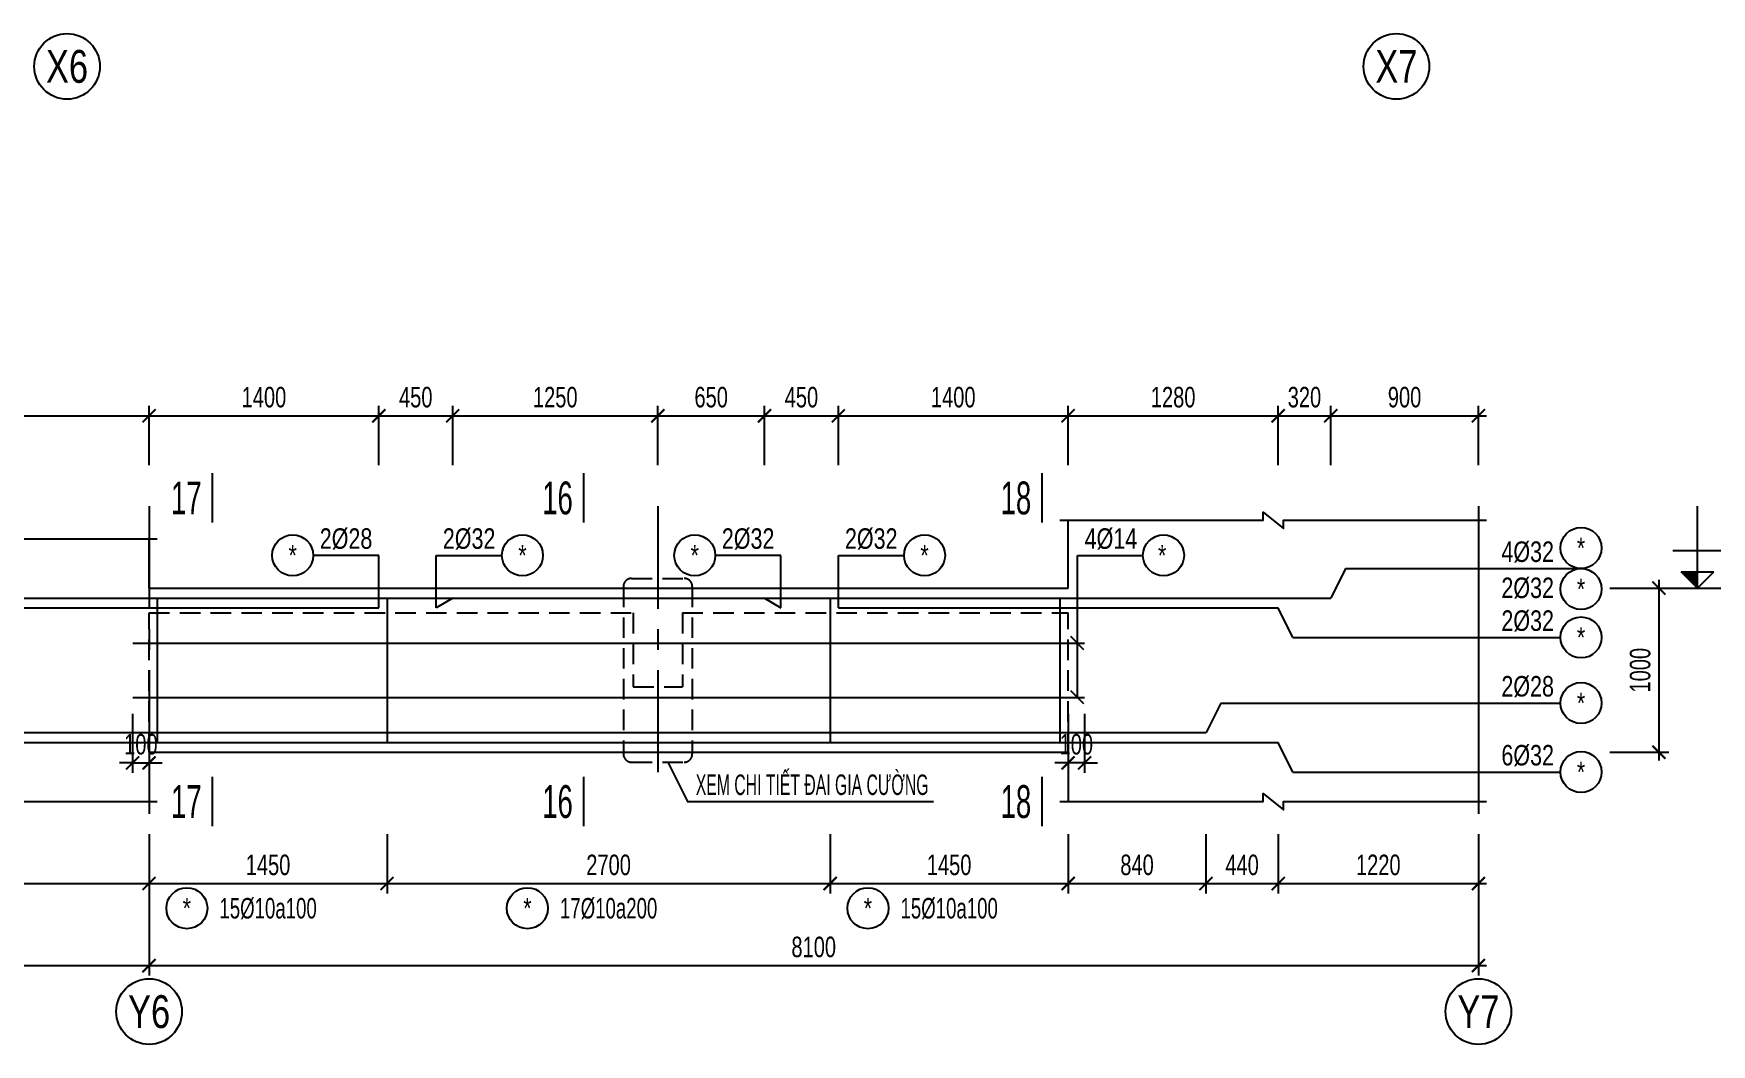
# Model space of a CAD drawing. Header units: millimetres. Extents: x -25284 to 100333, y 0 to 76881.
# Drawn here: x 10988 to 21212, y 19259 to 25418 of the extents above; entities that cross this region are included whole.
import ezdxf
from ezdxf.enums import TextEntityAlignment as Align

# ---------------------------------------------------------------- set-up
doc = ezdxf.new("R2010")
doc.units = ezdxf.units.MM
doc.header["$LTSCALE"] = 500
doc.header["$MEASUREMENT"] = 0
doc.linetypes.add('CENTER', pattern=[2, 1.25, -0.25, 0.25, -0.25])
doc.linetypes.add('HIDDEN', pattern=[0.375, 0.25, -0.125])
for name, color, linetype in [('CHI', 1, 'Continuous'), ('DIM', 1, 'Continuous'), ('KCS_AXIS', 5, 'CENTER'), ('KCS_AXIS_SUB', 5, 'CENTER'), ('KCS_BORDER', 3, 'Continuous'), ('KCS_CHI', 1, 'Continuous'), ('KCS_DIM', 1, 'Continuous'), ('KCS_HATCH', 201, 'Continuous'), ('KCS_HIDDEN', 8, 'HIDDEN'), ('KCS_STEEL', 4, 'Continuous'), ('KCS_TEXT', 2, 'Continuous'), ('KCS_TEXT_TK', 2, 'Continuous'), ('KCS_TEXT_TMC', 4, 'Continuous')]:
    doc.layers.add(name, color=color, linetype=linetype)
doc.styles.add('KCS_BIGTEXT', font='arial.ttf', dxfattribs={"width": 0.75})
doc.styles.add('KCS_SMTEXT', font='arial.ttf', dxfattribs={"width": 0.7})
doc.dimstyles.new('KCS_DIM50', dxfattribs={"dimscale": 50, "dimtxt": 2.5, "dimasz": 1.6, "dimexe": 1.2, "dimexo": 0, "dimgap": 1, "dimtad": 1, "dimdec": 0, "dimzin": 0, "dimdsep": 46, "dimtxsty": 'KCS_SMTEXT', "dimblk": 'ARCHTICK', "dimcen": 0, "dimdle": 1, "dimclrd": 256, "dimclre": 256, "dimclrt": 2, "dimadec": 0, "dimazin": 0, "dimtfac": 1, "dimtdec": 0, "dimtix": 1, "dimtmove": 2, "dimatfit": 3, "dimfxl": 1, "dimtolj": 1, "dimtzin": 0, "dimarcsym": 0})

# ---------------------------------------------------------------- blocks, each defined once
blk = doc.blocks.new('_ArchTick')
at = {"color": 0, "linetype": 'ByBlock', "const_width": 0.15}
blk.add_lwpolyline([(-0.5, -0.5), (0.5, 0.5)], dxfattribs=at)
blk = doc.blocks.new('*D465')
at = {"layer": 'Defpoints', "color": 0, "transparency": 16777216}
for p in [(3592, 20539), (11692, 20539), (11692, 19739)]:
    blk.add_point(p, dxfattribs=at)
at = {"layer": 'KCS_DIM', "lineweight": -2, "transparency": 16777216}
for p, q in [((3592, 20539), (3592, 19679)), ((11692, 20539), (11692, 19679)), ((3542, 19739), (11742, 19739))]:
    blk.add_line(p, q, dxfattribs=at)
at = {"layer": 'KCS_DIM', "lineweight": -2, "transparency": 16777216, "xscale": 80, "yscale": 80, "zscale": 80, "rotation": 180}
blk.add_blockref('_ArchTick', (3592, 19739), dxfattribs=at)
at = {"layer": 'KCS_DIM', "lineweight": -2, "transparency": 16777216, "xscale": 80, "yscale": 80, "zscale": 80}
blk.add_blockref('_ArchTick', (11692, 19739), dxfattribs=at)
at = {"layer": 'KCS_DIM', "color": 2, "transparency": 16777216, "insert": (7642, 19852), "char_height": 125, "attachment_point": 5, "style": 'KCS_SMTEXT'}
blk.add_mtext('\\A1;8100', dxfattribs=at)
blk = doc.blocks.new('*D466')
at = {"layer": 'Defpoints', "color": 0, "transparency": 16777216}
for p in [(11692, 20539), (19792, 20539), (19792, 19739)]:
    blk.add_point(p, dxfattribs=at)
at = {"layer": 'KCS_DIM', "lineweight": -2, "transparency": 16777216}
for p, q in [((11692, 20539), (11692, 19679)), ((19792, 20539), (19792, 19679)), ((11642, 19739), (19842, 19739))]:
    blk.add_line(p, q, dxfattribs=at)
at = {"layer": 'KCS_DIM', "lineweight": -2, "transparency": 16777216, "xscale": 80, "yscale": 80, "zscale": 80, "rotation": 180}
blk.add_blockref('_ArchTick', (11692, 19739), dxfattribs=at)
at = {"layer": 'KCS_DIM', "lineweight": -2, "transparency": 16777216, "xscale": 80, "yscale": 80, "zscale": 80}
blk.add_blockref('_ArchTick', (19792, 19739), dxfattribs=at)
at = {"layer": 'KCS_DIM', "color": 2, "transparency": 16777216, "insert": (15742, 19852), "char_height": 125, "attachment_point": 5, "style": 'KCS_SMTEXT'}
blk.add_mtext('\\A1;8100', dxfattribs=at)
blk = doc.blocks.new('*D467')
at = {"layer": 'Defpoints', "color": 0, "transparency": 16777216}
for p in [(9192, 20539), (11692, 20539), (11692, 20239)]:
    blk.add_point(p, dxfattribs=at)
at = {"layer": 'KCS_DIM', "lineweight": -2, "transparency": 16777216}
for p, q in [((9192, 20539), (9192, 20179)), ((11692, 20539), (11692, 20179)), ((9142, 20239), (11742, 20239))]:
    blk.add_line(p, q, dxfattribs=at)
at = {"layer": 'KCS_DIM', "lineweight": -2, "transparency": 16777216, "xscale": 80, "yscale": 80, "zscale": 80, "rotation": 180}
blk.add_blockref('_ArchTick', (9192, 20239), dxfattribs=at)
at = {"layer": 'KCS_DIM', "lineweight": -2, "transparency": 16777216, "xscale": 80, "yscale": 80, "zscale": 80}
blk.add_blockref('_ArchTick', (11692, 20239), dxfattribs=at)
at = {"layer": 'KCS_DIM', "color": 2, "transparency": 16777216, "insert": (10442, 20352), "char_height": 125, "attachment_point": 5, "style": 'KCS_SMTEXT'}
blk.add_mtext('\\A1;2500', dxfattribs=at)
blk = doc.blocks.new('*D470')
at = {"layer": 'Defpoints', "color": 0, "transparency": 16777216}
for p in [(11592, 21274), (11692, 21274), (11692, 20974)]:
    blk.add_point(p, dxfattribs=at)
at = {"layer": 'KCS_DIM', "lineweight": -2, "transparency": 16777216}
for p, q in [((11592, 21274), (11592, 20914)), ((11692, 21274), (11692, 20914)), ((11592, 20974), (11512, 20974)), ((11592, 20974), (11692, 20974)), ((11692, 20974), (11772, 20974))]:
    blk.add_line(p, q, dxfattribs=at)
at = {"layer": 'KCS_DIM', "lineweight": -2, "transparency": 16777216, "xscale": 80, "yscale": 80, "zscale": 80}
blk.add_blockref('_ArchTick', (11592, 20974), dxfattribs=at)
at = {"layer": 'KCS_DIM', "lineweight": -2, "transparency": 16777216, "xscale": 80, "yscale": 80, "zscale": 80, "rotation": 180}
blk.add_blockref('_ArchTick', (11692, 20974), dxfattribs=at)
at = {"layer": 'KCS_DIM', "color": 2, "transparency": 16777216, "insert": (11642, 21087), "char_height": 125, "attachment_point": 5, "style": 'KCS_SMTEXT'}
blk.add_mtext('\\A1;100', dxfattribs=at)
blk = doc.blocks.new('*D471')
at = {"layer": 'Defpoints', "color": 0, "transparency": 16777216}
for p in [(17292, 21274), (17392, 21274), (17292, 20974)]:
    blk.add_point(p, dxfattribs=at)
at = {"layer": 'KCS_DIM', "lineweight": -2, "transparency": 16777216}
for p, q in [((17292, 21274), (17292, 20914)), ((17392, 21274), (17392, 20914)), ((17292, 20974), (17212, 20974)), ((17392, 20974), (17292, 20974)), ((17392, 20974), (17472, 20974))]:
    blk.add_line(p, q, dxfattribs=at)
at = {"layer": 'KCS_DIM', "lineweight": -2, "transparency": 16777216, "xscale": 80, "yscale": 80, "zscale": 80}
blk.add_blockref('_ArchTick', (17292, 20974), dxfattribs=at)
at = {"layer": 'KCS_DIM', "lineweight": -2, "transparency": 16777216, "xscale": 80, "yscale": 80, "zscale": 80, "rotation": 180}
blk.add_blockref('_ArchTick', (17392, 20974), dxfattribs=at)
at = {"layer": 'KCS_DIM', "color": 2, "transparency": 16777216, "insert": (17342, 21087), "char_height": 125, "attachment_point": 5, "style": 'KCS_SMTEXT'}
blk.add_mtext('\\A1;100', dxfattribs=at)
blk = doc.blocks.new('*D477')
at = {"layer": 'Defpoints', "color": 0, "transparency": 16777216}
for p in [(11692, 23089), (8242, 22789), (11692, 22789)]:
    blk.add_point(p, dxfattribs=at)
at = {"layer": 'KCS_DIM', "lineweight": -2, "transparency": 16777216}
for p, q in [((8242, 22789), (8242, 23149)), ((11692, 22789), (11692, 23149)), ((8192, 23089), (11742, 23089))]:
    blk.add_line(p, q, dxfattribs=at)
at = {"layer": 'KCS_DIM', "lineweight": -2, "transparency": 16777216, "xscale": 80, "yscale": 80, "zscale": 80, "rotation": 180}
blk.add_blockref('_ArchTick', (8242, 23089), dxfattribs=at)
at = {"layer": 'KCS_DIM', "lineweight": -2, "transparency": 16777216, "xscale": 80, "yscale": 80, "zscale": 80}
blk.add_blockref('_ArchTick', (11692, 23089), dxfattribs=at)
at = {"layer": 'KCS_DIM', "color": 2, "transparency": 16777216, "insert": (9967, 23202), "char_height": 125, "attachment_point": 5, "style": 'KCS_SMTEXT'}
blk.add_mtext('\\A1;3450', dxfattribs=at)
blk = doc.blocks.new('*D478')
at = {"layer": 'Defpoints', "color": 0, "transparency": 16777216}
for p in [(13092, 23089), (11692, 22789), (13092, 22789)]:
    blk.add_point(p, dxfattribs=at)
at = {"layer": 'KCS_DIM', "lineweight": -2, "transparency": 16777216}
for p, q in [((11692, 22789), (11692, 23149)), ((13092, 22789), (13092, 23149)), ((11642, 23089), (13142, 23089))]:
    blk.add_line(p, q, dxfattribs=at)
at = {"layer": 'KCS_DIM', "lineweight": -2, "transparency": 16777216, "xscale": 80, "yscale": 80, "zscale": 80, "rotation": 180}
blk.add_blockref('_ArchTick', (11692, 23089), dxfattribs=at)
at = {"layer": 'KCS_DIM', "lineweight": -2, "transparency": 16777216, "xscale": 80, "yscale": 80, "zscale": 80}
blk.add_blockref('_ArchTick', (13092, 23089), dxfattribs=at)
at = {"layer": 'KCS_DIM', "color": 2, "transparency": 16777216, "insert": (12392, 23202), "char_height": 125, "attachment_point": 5, "style": 'KCS_SMTEXT'}
blk.add_mtext('\\A1;1400', dxfattribs=at)
blk = doc.blocks.new('*D479')
at = {"layer": 'Defpoints', "color": 0, "transparency": 16777216}
for p in [(13542, 23089), (13092, 22789), (13542, 22789)]:
    blk.add_point(p, dxfattribs=at)
at = {"layer": 'KCS_DIM', "lineweight": -2, "transparency": 16777216}
for p, q in [((13092, 22789), (13092, 23149)), ((13542, 22789), (13542, 23149)), ((13042, 23089), (13592, 23089))]:
    blk.add_line(p, q, dxfattribs=at)
at = {"layer": 'KCS_DIM', "lineweight": -2, "transparency": 16777216, "xscale": 80, "yscale": 80, "zscale": 80, "rotation": 180}
blk.add_blockref('_ArchTick', (13092, 23089), dxfattribs=at)
at = {"layer": 'KCS_DIM', "lineweight": -2, "transparency": 16777216, "xscale": 80, "yscale": 80, "zscale": 80}
blk.add_blockref('_ArchTick', (13542, 23089), dxfattribs=at)
at = {"layer": 'KCS_DIM', "color": 2, "transparency": 16777216, "insert": (13317, 23202), "char_height": 125, "attachment_point": 5, "style": 'KCS_SMTEXT'}
blk.add_mtext('\\A1;450', dxfattribs=at)
blk = doc.blocks.new('*D480')
at = {"layer": 'Defpoints', "color": 0, "transparency": 16777216}
for p in [(14792, 23089), (13542, 22789), (14792, 22789)]:
    blk.add_point(p, dxfattribs=at)
at = {"layer": 'KCS_DIM', "lineweight": -2, "transparency": 16777216}
for p, q in [((13542, 22789), (13542, 23149)), ((14792, 22789), (14792, 23149)), ((13492, 23089), (14842, 23089))]:
    blk.add_line(p, q, dxfattribs=at)
at = {"layer": 'KCS_DIM', "lineweight": -2, "transparency": 16777216, "xscale": 80, "yscale": 80, "zscale": 80, "rotation": 180}
blk.add_blockref('_ArchTick', (13542, 23089), dxfattribs=at)
at = {"layer": 'KCS_DIM', "lineweight": -2, "transparency": 16777216, "xscale": 80, "yscale": 80, "zscale": 80}
blk.add_blockref('_ArchTick', (14792, 23089), dxfattribs=at)
at = {"layer": 'KCS_DIM', "color": 2, "transparency": 16777216, "insert": (14167, 23202), "char_height": 125, "attachment_point": 5, "style": 'KCS_SMTEXT'}
blk.add_mtext('\\A1;1250', dxfattribs=at)
blk = doc.blocks.new('*D481')
at = {"layer": 'Defpoints', "color": 0, "transparency": 16777216}
for p in [(15442, 23089), (14792, 22789), (15442, 22789)]:
    blk.add_point(p, dxfattribs=at)
at = {"layer": 'KCS_DIM', "lineweight": -2, "transparency": 16777216}
for p, q in [((14792, 22789), (14792, 23149)), ((15442, 22789), (15442, 23149)), ((14742, 23089), (15492, 23089))]:
    blk.add_line(p, q, dxfattribs=at)
at = {"layer": 'KCS_DIM', "lineweight": -2, "transparency": 16777216, "xscale": 80, "yscale": 80, "zscale": 80, "rotation": 180}
blk.add_blockref('_ArchTick', (14792, 23089), dxfattribs=at)
at = {"layer": 'KCS_DIM', "lineweight": -2, "transparency": 16777216, "xscale": 80, "yscale": 80, "zscale": 80}
blk.add_blockref('_ArchTick', (15442, 23089), dxfattribs=at)
at = {"layer": 'KCS_DIM', "color": 2, "transparency": 16777216, "insert": (15117, 23202), "char_height": 125, "attachment_point": 5, "style": 'KCS_SMTEXT'}
blk.add_mtext('\\A1;650', dxfattribs=at)
blk = doc.blocks.new('*D482')
at = {"layer": 'Defpoints', "color": 0, "transparency": 16777216}
for p in [(15892, 23089), (15442, 22789), (15892, 22789)]:
    blk.add_point(p, dxfattribs=at)
at = {"layer": 'KCS_DIM', "lineweight": -2, "transparency": 16777216}
for p, q in [((15442, 22789), (15442, 23149)), ((15892, 22789), (15892, 23149)), ((15392, 23089), (15942, 23089))]:
    blk.add_line(p, q, dxfattribs=at)
at = {"layer": 'KCS_DIM', "lineweight": -2, "transparency": 16777216, "xscale": 80, "yscale": 80, "zscale": 80, "rotation": 180}
blk.add_blockref('_ArchTick', (15442, 23089), dxfattribs=at)
at = {"layer": 'KCS_DIM', "lineweight": -2, "transparency": 16777216, "xscale": 80, "yscale": 80, "zscale": 80}
blk.add_blockref('_ArchTick', (15892, 23089), dxfattribs=at)
at = {"layer": 'KCS_DIM', "color": 2, "transparency": 16777216, "insert": (15667, 23202), "char_height": 125, "attachment_point": 5, "style": 'KCS_SMTEXT'}
blk.add_mtext('\\A1;450', dxfattribs=at)
blk = doc.blocks.new('*D483')
at = {"layer": 'Defpoints', "color": 0, "transparency": 16777216}
for p in [(17292, 23089), (15892, 22789), (17292, 22789)]:
    blk.add_point(p, dxfattribs=at)
at = {"layer": 'KCS_DIM', "lineweight": -2, "transparency": 16777216}
for p, q in [((15892, 22789), (15892, 23149)), ((17292, 22789), (17292, 23149)), ((15842, 23089), (17342, 23089))]:
    blk.add_line(p, q, dxfattribs=at)
at = {"layer": 'KCS_DIM', "lineweight": -2, "transparency": 16777216, "xscale": 80, "yscale": 80, "zscale": 80, "rotation": 180}
blk.add_blockref('_ArchTick', (15892, 23089), dxfattribs=at)
at = {"layer": 'KCS_DIM', "lineweight": -2, "transparency": 16777216, "xscale": 80, "yscale": 80, "zscale": 80}
blk.add_blockref('_ArchTick', (17292, 23089), dxfattribs=at)
at = {"layer": 'KCS_DIM', "color": 2, "transparency": 16777216, "insert": (16592, 23202), "char_height": 125, "attachment_point": 5, "style": 'KCS_SMTEXT'}
blk.add_mtext('\\A1;1400', dxfattribs=at)
blk = doc.blocks.new('*D487')
at = {"layer": 'Defpoints', "color": 0, "transparency": 16777216}
for p in [(11692, 20539), (13142, 20539), (13142, 20239)]:
    blk.add_point(p, dxfattribs=at)
at = {"layer": 'KCS_DIM', "lineweight": -2, "transparency": 16777216}
for p, q in [((11692, 20539), (11692, 20179)), ((13142, 20539), (13142, 20179)), ((11642, 20239), (13192, 20239))]:
    blk.add_line(p, q, dxfattribs=at)
at = {"layer": 'KCS_DIM', "lineweight": -2, "transparency": 16777216, "xscale": 80, "yscale": 80, "zscale": 80, "rotation": 180}
blk.add_blockref('_ArchTick', (11692, 20239), dxfattribs=at)
at = {"layer": 'KCS_DIM', "lineweight": -2, "transparency": 16777216, "xscale": 80, "yscale": 80, "zscale": 80}
blk.add_blockref('_ArchTick', (13142, 20239), dxfattribs=at)
at = {"layer": 'KCS_DIM', "color": 2, "transparency": 16777216, "insert": (12417, 20352), "char_height": 125, "attachment_point": 5, "style": 'KCS_SMTEXT'}
blk.add_mtext('\\A1;1450', dxfattribs=at)
blk = doc.blocks.new('*D488')
at = {"layer": 'Defpoints', "color": 0, "transparency": 16777216}
for p in [(13142, 20539), (15842, 20539), (15842, 20239)]:
    blk.add_point(p, dxfattribs=at)
at = {"layer": 'KCS_DIM', "lineweight": -2, "transparency": 16777216}
for p, q in [((13142, 20539), (13142, 20179)), ((15842, 20539), (15842, 20179)), ((13092, 20239), (15892, 20239))]:
    blk.add_line(p, q, dxfattribs=at)
at = {"layer": 'KCS_DIM', "lineweight": -2, "transparency": 16777216, "xscale": 80, "yscale": 80, "zscale": 80, "rotation": 180}
blk.add_blockref('_ArchTick', (13142, 20239), dxfattribs=at)
at = {"layer": 'KCS_DIM', "lineweight": -2, "transparency": 16777216, "xscale": 80, "yscale": 80, "zscale": 80}
blk.add_blockref('_ArchTick', (15842, 20239), dxfattribs=at)
at = {"layer": 'KCS_DIM', "color": 2, "transparency": 16777216, "insert": (14492, 20352), "char_height": 125, "attachment_point": 5, "style": 'KCS_SMTEXT'}
blk.add_mtext('\\A1;2700', dxfattribs=at)
blk = doc.blocks.new('*D489')
at = {"layer": 'Defpoints', "color": 0, "transparency": 16777216}
for p in [(15842, 20539), (17292, 20539), (17292, 20239)]:
    blk.add_point(p, dxfattribs=at)
at = {"layer": 'KCS_DIM', "lineweight": -2, "transparency": 16777216}
for p, q in [((15842, 20539), (15842, 20179)), ((17292, 20539), (17292, 20179)), ((15792, 20239), (17342, 20239))]:
    blk.add_line(p, q, dxfattribs=at)
at = {"layer": 'KCS_DIM', "lineweight": -2, "transparency": 16777216, "xscale": 80, "yscale": 80, "zscale": 80, "rotation": 180}
blk.add_blockref('_ArchTick', (15842, 20239), dxfattribs=at)
at = {"layer": 'KCS_DIM', "lineweight": -2, "transparency": 16777216, "xscale": 80, "yscale": 80, "zscale": 80}
blk.add_blockref('_ArchTick', (17292, 20239), dxfattribs=at)
at = {"layer": 'KCS_DIM', "color": 2, "transparency": 16777216, "insert": (16567, 20352), "char_height": 125, "attachment_point": 5, "style": 'KCS_SMTEXT'}
blk.add_mtext('\\A1;1450', dxfattribs=at)
blk = doc.blocks.new('COS_CD')
at = {"layer": 'KCS_HATCH'}
blk.add_hatch(color=256, dxfattribs=at).paths.add_polyline_path([(37.5, 50), (87.5, 0), (87.5, 50)])
at = {"layer": 'CHI'}
for q in [(37.5, 50), (137.5, 50)]:
    blk.add_line((87.5, 0), q, dxfattribs=at)
at = {"layer": 'DIM'}
for p, q in [((0, 0), (175, 0)), ((37.5, 50), (137.5, 50)), ((87.5, 0), (87.5, 50))]:
    blk.add_line(p, q, dxfattribs=at)
blk = doc.blocks.new('*D490')
at = {"layer": 'Defpoints', "color": 0, "transparency": 16777216}
for p in [(20592, 22039), (20592, 21039), (20892, 21039)]:
    blk.add_point(p, dxfattribs=at)
at = {"layer": 'KCS_DIM', "lineweight": -2, "transparency": 16777216}
for p, q in [((20892, 22089), (20892, 20989)), ((20592, 22039), (20952, 22039)), ((20592, 21039), (20952, 21039))]:
    blk.add_line(p, q, dxfattribs=at)
at = {"layer": 'KCS_DIM', "lineweight": -2, "transparency": 16777216, "xscale": 80, "yscale": 80, "zscale": 80}
for p, rotation in [((20892, 22039), 90), ((20892, 21039), 270)]:
    blk.add_blockref('_ArchTick', p, dxfattribs=dict(at, rotation=rotation))
at = {"layer": 'KCS_DIM', "color": 2, "transparency": 16777216, "insert": (20778, 21539), "char_height": 125, "attachment_point": 5, "rotation": 90, "style": 'KCS_SMTEXT'}
blk.add_mtext('\\A1;1000', dxfattribs=at)
blk = doc.blocks.new('*D651')
at = {"layer": 'Defpoints', "color": 0, "transparency": 16777216}
for p in [(17292, 20539), (18132, 20539), (18132, 20239)]:
    blk.add_point(p, dxfattribs=at)
at = {"layer": 'KCS_DIM', "lineweight": -2, "transparency": 16777216}
for p, q in [((17292, 20539), (17292, 20179)), ((18132, 20539), (18132, 20179)), ((17242, 20239), (18182, 20239))]:
    blk.add_line(p, q, dxfattribs=at)
at = {"layer": 'KCS_DIM', "lineweight": -2, "transparency": 16777216, "xscale": 80, "yscale": 80, "zscale": 80, "rotation": 180}
blk.add_blockref('_ArchTick', (17292, 20239), dxfattribs=at)
at = {"layer": 'KCS_DIM', "lineweight": -2, "transparency": 16777216, "xscale": 80, "yscale": 80, "zscale": 80}
blk.add_blockref('_ArchTick', (18132, 20239), dxfattribs=at)
at = {"layer": 'KCS_DIM', "color": 2, "transparency": 16777216, "insert": (17712, 20352), "char_height": 125, "attachment_point": 5, "style": 'KCS_SMTEXT'}
blk.add_mtext('\\A1;840', dxfattribs=at)
blk = doc.blocks.new('*D652')
at = {"layer": 'Defpoints', "color": 0, "transparency": 16777216}
for p in [(18132, 20539), (18572, 20539), (18572, 20239)]:
    blk.add_point(p, dxfattribs=at)
at = {"layer": 'KCS_DIM', "lineweight": -2, "transparency": 16777216}
for p, q in [((18132, 20539), (18132, 20179)), ((18572, 20539), (18572, 20179)), ((18082, 20239), (18622, 20239))]:
    blk.add_line(p, q, dxfattribs=at)
at = {"layer": 'KCS_DIM', "lineweight": -2, "transparency": 16777216, "xscale": 80, "yscale": 80, "zscale": 80, "rotation": 180}
blk.add_blockref('_ArchTick', (18132, 20239), dxfattribs=at)
at = {"layer": 'KCS_DIM', "lineweight": -2, "transparency": 16777216, "xscale": 80, "yscale": 80, "zscale": 80}
blk.add_blockref('_ArchTick', (18572, 20239), dxfattribs=at)
at = {"layer": 'KCS_DIM', "color": 2, "transparency": 16777216, "insert": (18352, 20352), "char_height": 125, "attachment_point": 5, "style": 'KCS_SMTEXT'}
blk.add_mtext('\\A1;440', dxfattribs=at)
blk = doc.blocks.new('*D653')
at = {"layer": 'Defpoints', "color": 0, "transparency": 16777216}
for p in [(18572, 20539), (19792, 20539), (19792, 20239)]:
    blk.add_point(p, dxfattribs=at)
at = {"layer": 'KCS_DIM', "lineweight": -2, "transparency": 16777216}
for p, q in [((18572, 20539), (18572, 20179)), ((19792, 20539), (19792, 20179)), ((18522, 20239), (19842, 20239))]:
    blk.add_line(p, q, dxfattribs=at)
at = {"layer": 'KCS_DIM', "lineweight": -2, "transparency": 16777216, "xscale": 80, "yscale": 80, "zscale": 80, "rotation": 180}
blk.add_blockref('_ArchTick', (18572, 20239), dxfattribs=at)
at = {"layer": 'KCS_DIM', "lineweight": -2, "transparency": 16777216, "xscale": 80, "yscale": 80, "zscale": 80}
blk.add_blockref('_ArchTick', (19792, 20239), dxfattribs=at)
at = {"layer": 'KCS_DIM', "color": 2, "transparency": 16777216, "insert": (19182, 20352), "char_height": 125, "attachment_point": 5, "style": 'KCS_SMTEXT'}
blk.add_mtext('\\A1;1220', dxfattribs=at)
blk = doc.blocks.new('*D654')
at = {"layer": 'Defpoints', "color": 0, "transparency": 16777216}
for p in [(18572, 23089), (17292, 22789), (18572, 22789)]:
    blk.add_point(p, dxfattribs=at)
at = {"layer": 'KCS_DIM', "lineweight": -2, "transparency": 16777216}
for p, q in [((17292, 22789), (17292, 23149)), ((18572, 22789), (18572, 23149)), ((17242, 23089), (18622, 23089))]:
    blk.add_line(p, q, dxfattribs=at)
at = {"layer": 'KCS_DIM', "lineweight": -2, "transparency": 16777216, "xscale": 80, "yscale": 80, "zscale": 80, "rotation": 180}
blk.add_blockref('_ArchTick', (17292, 23089), dxfattribs=at)
at = {"layer": 'KCS_DIM', "lineweight": -2, "transparency": 16777216, "xscale": 80, "yscale": 80, "zscale": 80}
blk.add_blockref('_ArchTick', (18572, 23089), dxfattribs=at)
at = {"layer": 'KCS_DIM', "color": 2, "transparency": 16777216, "insert": (17932, 23202), "char_height": 125, "attachment_point": 5, "style": 'KCS_SMTEXT'}
blk.add_mtext('\\A1;1280', dxfattribs=at)
blk = doc.blocks.new('*D655')
at = {"layer": 'Defpoints', "color": 0, "transparency": 16777216}
for p in [(18892, 23089), (18572, 22789), (18892, 22789)]:
    blk.add_point(p, dxfattribs=at)
at = {"layer": 'KCS_DIM', "lineweight": -2, "transparency": 16777216}
for p, q in [((18572, 22789), (18572, 23149)), ((18892, 22789), (18892, 23149)), ((18522, 23089), (18942, 23089))]:
    blk.add_line(p, q, dxfattribs=at)
at = {"layer": 'KCS_DIM', "lineweight": -2, "transparency": 16777216, "xscale": 80, "yscale": 80, "zscale": 80, "rotation": 180}
blk.add_blockref('_ArchTick', (18572, 23089), dxfattribs=at)
at = {"layer": 'KCS_DIM', "lineweight": -2, "transparency": 16777216, "xscale": 80, "yscale": 80, "zscale": 80}
blk.add_blockref('_ArchTick', (18892, 23089), dxfattribs=at)
at = {"layer": 'KCS_DIM', "color": 2, "transparency": 16777216, "insert": (18732, 23202), "char_height": 125, "attachment_point": 5, "style": 'KCS_SMTEXT'}
blk.add_mtext('\\A1;320', dxfattribs=at)
blk = doc.blocks.new('*D656')
at = {"layer": 'Defpoints', "color": 0, "transparency": 16777216}
for p in [(19792, 23089), (18892, 22789), (19792, 22789)]:
    blk.add_point(p, dxfattribs=at)
at = {"layer": 'KCS_DIM', "lineweight": -2, "transparency": 16777216}
for p, q in [((18892, 22789), (18892, 23149)), ((19792, 22789), (19792, 23149)), ((18842, 23089), (19842, 23089))]:
    blk.add_line(p, q, dxfattribs=at)
at = {"layer": 'KCS_DIM', "lineweight": -2, "transparency": 16777216, "xscale": 80, "yscale": 80, "zscale": 80, "rotation": 180}
blk.add_blockref('_ArchTick', (18892, 23089), dxfattribs=at)
at = {"layer": 'KCS_DIM', "lineweight": -2, "transparency": 16777216, "xscale": 80, "yscale": 80, "zscale": 80}
blk.add_blockref('_ArchTick', (19792, 23089), dxfattribs=at)
at = {"layer": 'KCS_DIM', "color": 2, "transparency": 16777216, "insert": (19342, 23202), "char_height": 125, "attachment_point": 5, "style": 'KCS_SMTEXT'}
blk.add_mtext('\\A1;900', dxfattribs=at)

msp = doc.modelspace()

# ---------------------------------------------------------------- linework, layer by layer
at = {"layer": 'KCS_AXIS'}
for p, q in [((11692.3, 22538.6), (11692.3, 20538.6)), ((19792.3, 22538.6), (19792.3, 20538.6))]:
    msp.add_line(p, q, dxfattribs=at)
at = {"layer": 'KCS_AXIS_SUB'}
msp.add_line((14792.3, 22538.6), (14792.3, 20918.6), dxfattribs=at)
at = {"layer": 'KCS_BORDER'}
for p, q in [((17292.3, 22038.6), (17292.3, 22452.8)), ((19792.3, 22452.8), (19792.3, 20738.6)), ((11692.3, 22038.6), (11692.3, 22338.6)), ((11692.3, 22038.6), (17292.3, 22038.6)), ((11692.3, 21038.6), (17292.3, 21038.6)), ((11692.3, 21038.6), (11692.3, 20738.6)), ((17292.3, 21038.6), (17292.3, 20738.6))]:
    msp.add_line(p, q, dxfattribs=at)
at = {"layer": 'KCS_BORDER', "color": 1}
for points in [[(17242.3, 22452.8), (18479.8, 22452.8), (18479.8, 22502.8), (18604.8, 22402.8), (18604.8, 22452.8), (19842.3, 22452.8)], [(9142.3, 22338.6), (10379.8, 22338.6), (10379.8, 22388.6), (10504.8, 22288.6), (10504.8, 22338.6), (11742.3, 22338.6)], [(9142.3, 20738.6), (10379.8, 20738.6), (10379.8, 20788.6), (10504.8, 20688.6), (10504.8, 20738.6), (11742.3, 20738.6)], [(17242.3, 20738.6), (18479.8, 20738.6), (18479.8, 20788.6), (18604.8, 20688.6), (18604.8, 20738.6), (19842.3, 20738.6)]]:
    msp.add_lwpolyline(points, dxfattribs=at)
at = {"layer": 'KCS_CHI'}
for p, q in [((21127.3, 22038.6), (21127.3, 22538.6)), ((13092.3, 22238.6), (12692.3, 22238.6)), ((13092.3, 21918.6), (13092.3, 22238.6)), ((13442.3, 22238.6), (13842.3, 22238.6)), ((13442.3, 21918.6), (13442.3, 22238.6)), ((15542.3, 22238.6), (15142.3, 22238.6)), ((15542.3, 21918.6), (15542.3, 22238.6)), ((15892.3, 22238.6), (16292.3, 22238.6)), ((15892.3, 21918.6), (15892.3, 22238.6)), ((17348.3, 22238.6), (17748.3, 22238.6)), ((17348.3, 21373.6), (17348.3, 22238.6)), ((20977.3, 22268.6), (21647.3, 22268.6)), ((18982.3, 22158.6), (18892.3, 21978.6)), ((18982.3, 22158.6), (20417.3, 22158.6)), ((18662.3, 21738.6), (18572.3, 21918.6)), ((18662.3, 21738.6), (20292.3, 21738.6)), ((18222.3, 21338.6), (18132.3, 21158.6)), ((18222.3, 21338.6), (20292.3, 21338.6)), ((18662.3, 20918.6), (18572.3, 21098.6)), ((18662.3, 20918.6), (20292.3, 20918.6))]:
    msp.add_line(p, q, dxfattribs=at)
at = {"layer": 'KCS_CHI', "color": 3}
for p, q in [((17388.3, 21663.6), (17308.3, 21743.6)), ((17388.3, 21333.6), (17308.3, 21413.6))]:
    msp.add_line(p, q, dxfattribs=at)
at = {"layer": 'KCS_CHI'}
msp.add_lwpolyline([(14852.3, 20978.6), (14972.3, 20738.6), (16472.3, 20738.6)], dxfattribs=at)
for centre in [(11192.3, 25218.3), (19292.3, 25218.3), (11692.3, 19458.6), (19792.3, 19458.6)]:
    msp.add_circle(centre, 200, dxfattribs=at)
at = {"layer": 'KCS_HIDDEN'}
for p, q in [((14632.3, 22098.6), (14952.3, 22098.6)), ((14582.3, 22048.6), (14582.3, 21028.6)), ((15002.3, 22048.6), (15002.3, 21028.6)), ((11692.3, 21888.6), (14642.3, 21888.6)), ((11692.3, 21038.6), (11692.3, 21888.6)), ((14642.3, 21888.6), (14642.3, 21438.6)), ((14942.3, 21888.6), (14942.3, 21438.6)), ((14942.3, 21888.6), (17292.3, 21888.6)), ((17292.3, 21038.6), (17292.3, 21888.6)), ((14642.3, 21438.6), (14942.3, 21438.6)), ((14632.3, 20978.6), (14952.3, 20978.6))]:
    msp.add_line(p, q, dxfattribs=at)
for centre, start, end in [((14632.3, 22048.6), 90, 180), ((14952.3, 22048.6), 0, 90), ((14632.3, 21028.6), 180, 270), ((14952.3, 21028.6), 270, 0)]:
    msp.add_arc(centre, 50, start, end, dxfattribs=at)
at = {"layer": 'KCS_STEEL'}
for p, q in [((3792.3, 21978.6), (18892.3, 21978.6)), ((7942.3, 21978.6), (13542.3, 21978.6)), ((8242.3, 21918.6), (13092.3, 21918.6)), ((11742.3, 21978.6), (11742.3, 21098.6)), ((13142.3, 21978.6), (13142.3, 21098.6)), ((13542.3, 21978.6), (13442.3, 21918.6)), ((15442.3, 21978.6), (18892.3, 21978.6)), ((15442.3, 21978.6), (15542.3, 21918.6)), ((15842.3, 21978.6), (15842.3, 21098.6)), ((15892.3, 21918.6), (18572.3, 21918.6)), ((17242.3, 21978.6), (17242.3, 21098.6)), ((11592.3, 21703.6), (17392.3, 21703.6)), ((11592.3, 21373.6), (17392.3, 21373.6)), ((4112.3, 21098.6), (18572.3, 21098.6)), ((4552.3, 21158.6), (18132.3, 21158.6))]:
    msp.add_line(p, q, dxfattribs=at)
at = {"layer": 'KCS_TEXT_TK', "color": 1}
for centre in [(20417.3, 22283.6), (12567.3, 22238.6), (13967.3, 22238.6), (15017.3, 22238.6), (16417.3, 22238.6), (17873.3, 22238.6), (20417.3, 22033.6), (20417.3, 21738.6), (20417.3, 21338.6), (20417.3, 20918.6), (11922.3, 20088.6), (13997.3, 20088.6), (16072.3, 20088.6)]:
    msp.add_circle(centre, 125, dxfattribs=at)
at = {"layer": 'KCS_TEXT_TMC'}
for p, q in [((12078.9, 22438.6), (12078.9, 22738.6)), ((14340.7, 22438.6), (14340.7, 22738.6)), ((17133.9, 22438.6), (17133.9, 22738.6)), ((12078.9, 20588.6), (12078.9, 20888.6)), ((14340.7, 20588.6), (14340.7, 20888.6)), ((17133.9, 20588.6), (17133.9, 20888.6))]:
    msp.add_line(p, q, dxfattribs=at)

# ---------------------------------------------------------------- block references
at = {"layer": 'KCS_CHI', "xscale": 2, "yscale": 2, "zscale": 2}
msp.add_blockref('COS_CD', (20952.3, 22038.6), dxfattribs=at)

# ---------------------------------------------------------------- texts
at = {"layer": 'KCS_TEXT', "color": 4, "style": 'KCS_BIGTEXT', "width": 0.75}
for s, p in [('X6', (11192.3, 25218.3)), ('X7', (19292.3, 25218.3)), ('Y6', (11692.3, 19458.6)), ('Y7', (19792.3, 19458.6))]:
    msp.add_text(s, height=200, dxfattribs=at).set_placement(p, align=Align.MIDDLE_CENTER)
at = {"layer": 'KCS_TEXT', "style": 'KCS_SMTEXT'}
for s, width, p in [('2%%c28', 0.75, (12892.3, 22278.6)), ('2%%c32', 0.75, (13642.3, 22278.6)), ('2%%c32', 0.75, (15342.3, 22278.6)), ('2%%c32', 0.75, (16092.3, 22278.6)), ('4%%c14', 0.75, (17552.9, 22278.6)), ('4%%c32', 0.75, (20092.3, 22198.6)), ('2%%c32', 0.75, (20092.3, 21978.6)), ('2%%c32', 0.75, (20092.3, 21778.6)), ('2%%c28', 0.75, (20092.3, 21378.6)), ('6%%c32', 0.75, (20092.3, 20958.6)), ('15%%C10a100', 0.65, (12417.3, 20026.1)), ('17%%C10a200', 0.65, (14492.3, 20026.1)), ('15%%C10a100', 0.65, (16567.3, 20026.1))]:
    msp.add_text(s, height=125, dxfattribs=dict(at, width=width)).set_placement(p, align=Align.CENTER)
at = {"layer": 'KCS_TEXT', "style": 'KCS_SMTEXT', "width": 0.55}
msp.add_text('XEM CHI TIẾT ĐAI GIA CƯỜNG', height=125, dxfattribs=at).set_placement((15023.3, 20778.6))
at = {"layer": 'KCS_TEXT_TK', "style": 'KCS_SMTEXT', "width": 0.75}
for p in [(12567.3, 22238.6), (13967.3, 22238.6), (15017.3, 22238.6), (16417.3, 22238.6), (17865, 22238.6), (20417.3, 22283.6), (20417.3, 22033.6), (20417.3, 21738.6), (20417.3, 21338.6), (20417.3, 20918.6), (11922.3, 20088.6), (13997.3, 20088.6), (16072.3, 20088.6)]:
    msp.add_text('*', height=125, dxfattribs=at).set_placement(p, align=Align.MIDDLE_CENTER)
at = {"layer": 'KCS_TEXT_TMC', "style": 'KCS_BIGTEXT', "width": 0.6}
for s, p in [('17', (12012.3, 22488.6)), ('16', (14274.1, 22488.6)), ('18', (17067.3, 22488.6)), ('17', (12012.3, 20638.6)), ('16', (14274.1, 20638.6)), ('18', (17067.3, 20638.6))]:
    msp.add_text(s, height=200, dxfattribs=at).set_placement(p, align=Align.RIGHT)

# ---------------------------------------------------------------- dimensions: what is measured, and where the dimension line sits
at = {"layer": 'KCS_DIM'}
for base, p1, p2, picture, middle in [((11692.3, 23088.6), (8242.3, 22788.6), (11692.3, 22788.6), '*D477', (9967.3, 23202.5)), ((13092.3, 23088.6), (11692.3, 22788.6), (13092.3, 22788.6), '*D478', (12392.3, 23202.4)), ((13542.3, 23088.6), (13092.3, 22788.6), (13542.3, 22788.6), '*D479', (13317.3, 23202.4)), ((14792.3, 23088.6), (13542.3, 22788.6), (14792.3, 22788.6), '*D480', (14167.3, 23202.4)), ((15442.3, 23088.6), (14792.3, 22788.6), (15442.3, 22788.6), '*D481', (15117.3, 23202.4)), ((15892.3, 23088.6), (15442.3, 22788.6), (15892.3, 22788.6), '*D482', (15667.3, 23202.4)), ((17292.3, 23088.6), (15892.3, 22788.6), (17292.3, 22788.6), '*D483', (16592.3, 23202.4)), ((18572.3, 23088.6), (17292.3, 22788.6), (18572.3, 22788.6), '*D654', (17932.3, 23202.4)), ((18892.3, 23088.6), (18572.3, 22788.6), (18892.3, 22788.6), '*D655', (18732.3, 23202.5)), ((19792.3, 23088.6), (18892.3, 22788.6), (19792.3, 22788.6), '*D656', (19342.3, 23202.4)), ((11692.3, 20973.6), (11592.3, 21273.6), (11692.3, 21273.6), '*D470', (11642.3, 21087.4)), ((17292.3, 20973.6), (17392.3, 21273.6), (17292.3, 21273.6), '*D471', (17342.3, 21087.4)), ((11692.3, 19738.6), (3592.3, 20538.6), (11692.3, 20538.6), '*D465', (7642.3, 19852.4)), ((11692.3, 20238.6), (9192.3, 20538.6), (11692.3, 20538.6), '*D467', (10442.3, 20352.4)), ((19792.3, 19738.6), (11692.3, 20538.6), (19792.3, 20538.6), '*D466', (15742.3, 19852.4)), ((13142.3, 20238.6), (11692.3, 20538.6), (13142.3, 20538.6), '*D487', (12417.3, 20352.4)), ((15842.3, 20238.6), (13142.3, 20538.6), (15842.3, 20538.6), '*D488', (14492.3, 20352.4)), ((17292.3, 20238.6), (15842.3, 20538.6), (17292.3, 20538.6), '*D489', (16567.3, 20352.4)), ((18132.3, 20238.6), (17292.3, 20538.6), (18132.3, 20538.6), '*D651', (17712.3, 20352.4)), ((18572.3, 20238.6), (18132.3, 20538.6), (18572.3, 20538.6), '*D652', (18352.3, 20352.4)), ((19792.3, 20238.6), (18572.3, 20538.6), (19792.3, 20538.6), '*D653', (19182.3, 20352.4))]:
    dim = msp.add_linear_dim(base=base, p1=p1, p2=p2, dimstyle='KCS_DIM50', dxfattribs=at)
    dim.commit()
    dim.dimension.update_dxf_attribs({"geometry": picture, "text_midpoint": middle})
dim = msp.add_linear_dim(base=(20892.3, 21038.6), p1=(20592.3, 22038.6), p2=(20592.3, 21038.6), angle=90, dimstyle='KCS_DIM50', dxfattribs=at)
dim.commit()
dim.dimension.update_dxf_attribs({"geometry": '*D490', "text_midpoint": (20778.4, 21538.6)})

doc.saveas('drawing.dxf')
